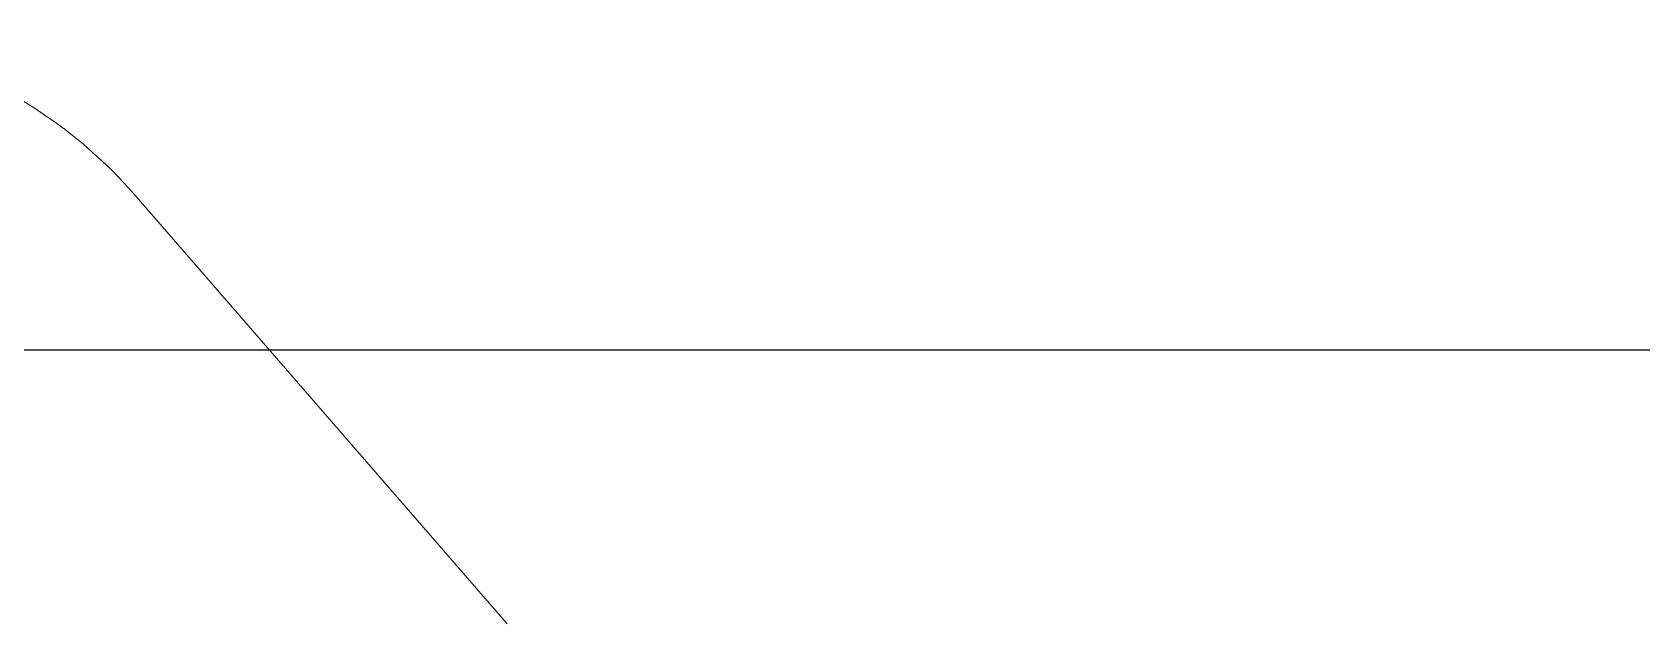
# Model space of a CAD drawing. Extents: x -14.2 to 52.3, y 3.7 to 90.9.
# Drawn here: x 22.294 to 23.31, y 26.385 to 26.758 of the extents above; entities that cross this region are included whole.
import ezdxf

# ---------------------------------------------------------------- set-up
doc = ezdxf.new("R2010")
doc.units = 0
doc.linetypes.add('limpo_PINI-PSG-PE-0102-LAZ-R00$0$CENTER2', pattern=[28.575, 19.05, -3.175, 3.175, -3.175])
doc.layers.add('limpo_PINI-PSG-PE-0102-LAZ-R00$0$ARQ_MOBILIÁRIO', color=135, linetype='Continuous', lineweight=5)
doc.layers.add('limpo_PINI-PSG-PE-0102-LAZ-R00$0$LAYOUT_AMB_LAZ_dwg', color=8, linetype='Continuous', lineweight=5)
for name, color, linetype in [('limpo_PINI-PSG-PE-0102-LAZ-R00$0$PA_ESTR', 181, 'limpo_PINI-PSG-PE-0102-LAZ-R00$0$CENTER2'), ('limpo_PINI-PSG-PE-0102-LAZ-R00$0$XR_ARQT', 7, 'Continuous'), ('XR_ARQT', 7, 'Continuous')]:
    doc.layers.add(name, color=color, linetype=linetype)

# ---------------------------------------------------------------- blocks, each defined once
blk = doc.blocks.new('limpo_PINI-PSG-PE-0102-LAZ-R00$0$LAYOUT_AMB_LAZ_dwg-2867451-5PPE_008_LAZER__P_A_0_09_')
at = {"layer": 'limpo_PINI-PSG-PE-0102-LAZ-R00$0$ARQ_MOBILIÁRIO', "color": 9}
blk.add_line((30892.6, 20875.3), (31126.6, 20605.5), dxfattribs=at)
blk.add_arc((30665.9, 20678.8), 300, 40.9237, 135.6197, dxfattribs=at)
blk = doc.blocks.new('limpo_PINI-PSG-PE-0102-LAZ-R00$0$A$C745163c0')
at = {"layer": 'limpo_PINI-PSG-PE-0102-LAZ-R00$0$LAYOUT_AMB_LAZ_dwg', "color": 9}
blk.add_blockref('limpo_PINI-PSG-PE-0102-LAZ-R00$0$LAYOUT_AMB_LAZ_dwg-2867451-5PPE_008_LAZER__P_A_0_09_', (-22615.1, -15829.6), dxfattribs=at)
blk = doc.blocks.new('limpo_PINI-PSG-PE-0102-LAZ-R00')
at = {"layer": 'limpo_PINI-PSG-PE-0102-LAZ-R00$0$XR_ARQT', "xscale": 0.001000000000038553, "yscale": 0.001000000000038553, "zscale": 0.001000000000038553}
blk.add_blockref('limpo_PINI-PSG-PE-0102-LAZ-R00$0$A$C745163c0', (14.124, 21.592), dxfattribs=at)
at = {"layer": 'limpo_PINI-PSG-PE-0102-LAZ-R00$0$PA_ESTR', "ltscale": 0.1}
blk.add_lwpolyline([(10.659, 26.5409), (40.019, 26.5409)], dxfattribs=at)

msp = doc.modelspace()

# ---------------------------------------------------------------- block references
at = {"layer": 'XR_ARQT'}
msp.add_blockref('limpo_PINI-PSG-PE-0102-LAZ-R00', (-0.0418, 0.017), dxfattribs=at)

doc.saveas('drawing.dxf')
